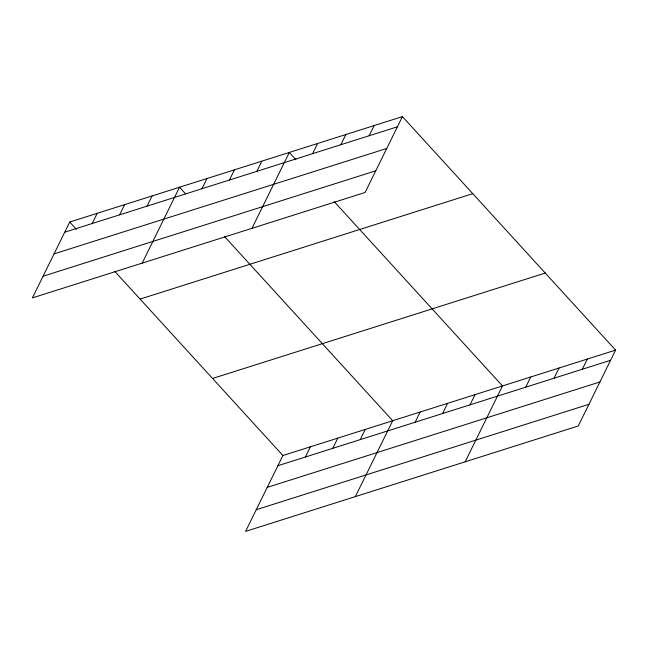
<?xml version="1.0" encoding="UTF-8"?>
<svg xmlns="http://www.w3.org/2000/svg" width="648" height="648" viewBox="0 0 648 648"><rect width="100%" height="100%" fill="white"/><g stroke="black" fill="none" stroke-linecap="round" stroke-linejoin="round"><path stroke-width="0.97" d="M402.424 116.608L69.733 222.029L32.4 297.902L365.083 192.48L402.424 116.608L615.6 350.098L578.267 425.971L245.576 531.392L282.917 455.52L615.6 350.098M92.162 223.528L97.184 213.33M119.613 214.828L124.627 204.638M147.056 206.129L152.078 195.939M142.187 263.112L179.52 187.24L185.547 193.841M201.949 188.738L206.971 178.54M229.4 180.039L234.414 169.849M256.843 171.339L261.857 161.149M251.975 228.323L289.308 152.45L296.006 159.789M312.571 153.681L317.585 143.492M340.848 144.723L345.862 134.533M369.125 135.764L374.139 125.566M305.346 457.018L310.36 446.82M332.789 448.319L337.802 438.129M360.239 439.619L365.253 429.43M355.363 496.603L392.696 420.73L224.411 236.407M415.133 422.229L420.147 412.031M442.576 413.529L447.59 403.34M470.027 404.83L475.041 394.64M465.151 461.813L502.484 385.941L334.198 201.617M525.747 387.172L530.769 376.982M554.024 378.213L559.046 368.024M582.309 369.255L587.323 359.057M64.719 232.227L397.402 126.797M54.051 253.894L386.743 148.473M43.068 276.226L375.751 170.805M140.081 299.084L472.773 193.663M212.56 378.464L545.251 273.043M277.895 465.718L610.586 360.296M267.235 487.385L599.918 381.964M256.244 509.717L588.935 404.295M69.733 222.029L76.432 229.368M114.623 271.196L282.917 455.52"/></g></svg>
